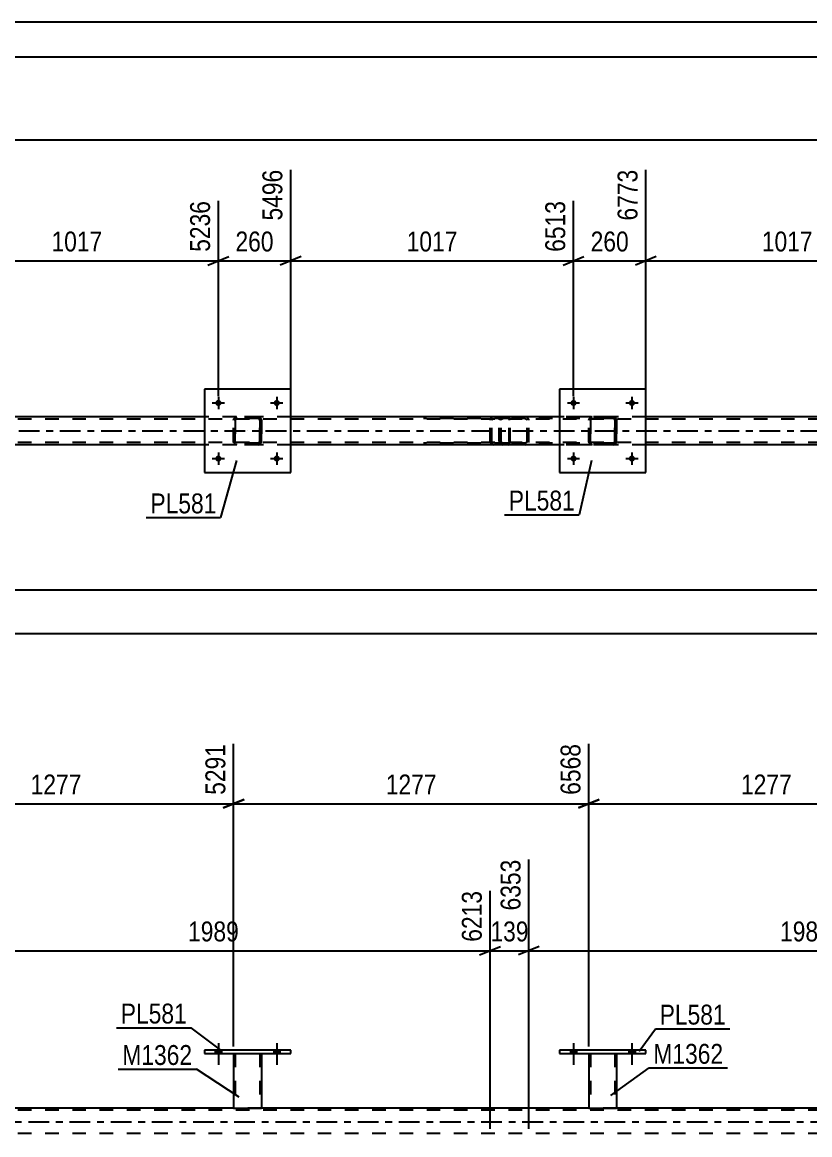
# Model space of a CAD drawing. Header units: millimetres. Extents: x -78 to 763, y -436 to 158.
# Drawn here: x 172.3 to 285.6, y -1.8 to 158.2 of the extents above; entities that cross this region are included whole.
import ezdxf

# ---------------------------------------------------------------- set-up
doc = ezdxf.new("R2010")
doc.units = ezdxf.units.MM
doc.linetypes.add('DXK_LINE_DOT2', pattern=[3.9198, 1.9599, -1.9599])
doc.linetypes.add('DXK_LINE_DOT3', pattern=[5.9187, 2.979, -0.9799, 0.9799, -0.9799])
doc.styles.add('Arial Narrow', font='ARIALN.TTF', dxfattribs={"height": 0.2})

# ---------------------------------------------------------------- blocks, each defined once
blk = doc.blocks.new('Unknown-814184979-1135')
at = {"color": 5, "linetype": 'Continuous'}
for p, q in [((763.43, 158.21), (-77.57, 158.21)), ((758.43, 153.21), (-72.57, 153.21))]:
    blk.add_line(p, q, dxfattribs=at)
blk = doc.blocks.new('Bolt-814184979-2464 - 2456')
at = {"linetype": 'Continuous'}
for points in [[(200.95, 103.44, -1), (200.07, 103.44, -1)], [(209.35, 103.44, -1), (208.47, 103.44, -1)]]:
    blk.add_hatch(color=1, dxfattribs=at).paths.add_polyline_path(points)
at = {"color": 1, "linetype": 'Continuous'}
for p, q in [((200.51, 104.32), (200.51, 102.56)), ((208.91, 104.32), (208.91, 102.56)), ((199.63, 103.44), (201.39, 103.44)), ((208.03, 103.44), (209.79, 103.44))]:
    blk.add_line(p, q, dxfattribs=at)
blk = doc.blocks.new('Bolt-814184979-2465 - 2456')
at = {"linetype": 'Continuous'}
for points in [[(200.95, 95.44, -1), (200.07, 95.44, -1)], [(209.35, 95.44, -1), (208.47, 95.44, -1)]]:
    blk.add_hatch(color=1, dxfattribs=at).paths.add_polyline_path(points)
at = {"color": 1, "linetype": 'Continuous'}
for p, q in [((200.51, 96.32), (200.51, 94.56)), ((208.91, 96.32), (208.91, 94.56)), ((199.63, 95.44), (201.39, 95.44)), ((208.03, 95.44), (209.79, 95.44))]:
    blk.add_line(p, q, dxfattribs=at)
blk = doc.blocks.new('Bolt-814184979-2466 - 2456')
at = {"linetype": 'Continuous'}
for points in [[(252.03, 103.44, -1), (251.15, 103.44, -1)], [(260.43, 103.44, -1), (259.55, 103.44, -1)]]:
    blk.add_hatch(color=1, dxfattribs=at).paths.add_polyline_path(points)
at = {"color": 1, "linetype": 'Continuous'}
for p, q in [((251.59, 104.32), (251.59, 102.56)), ((259.99, 104.32), (259.99, 102.56)), ((250.71, 103.44), (252.47, 103.44)), ((259.11, 103.44), (260.87, 103.44))]:
    blk.add_line(p, q, dxfattribs=at)
blk = doc.blocks.new('Bolt-814184979-2467 - 2456')
at = {"linetype": 'Continuous'}
for points in [[(252.03, 95.44, -1), (251.15, 95.44, -1)], [(260.43, 95.44, -1), (259.55, 95.44, -1)]]:
    blk.add_hatch(color=1, dxfattribs=at).paths.add_polyline_path(points)
at = {"color": 1, "linetype": 'Continuous'}
for p, q in [((251.59, 96.32), (251.59, 94.56)), ((259.99, 96.32), (259.99, 94.56)), ((250.71, 95.44), (252.47, 95.44)), ((259.11, 95.44), (260.87, 95.44))]:
    blk.add_line(p, q, dxfattribs=at)
blk = doc.blocks.new('Part-814184979-2602 - 2456')
at = {"color": 7, "linetype": 'DXK_LINE_DOT2'}
for p, q in [((640.09, 101.12), (35.67, 101.12)), ((210.91, 101.44), (198.51, 101.44)), ((261.99, 101.44), (249.59, 101.44)), ((640.09, 97.76), (35.67, 97.76)), ((210.91, 97.44), (198.51, 97.44)), ((261.99, 97.44), (249.59, 97.44))]:
    blk.add_line(p, q, dxfattribs=at)
at = {"color": 2, "linetype": 'Continuous'}
for p, q in [((198.51, 101.44), (159.83, 101.44)), ((249.59, 101.44), (210.91, 101.44)), ((300.67, 101.44), (261.99, 101.44)), ((198.51, 97.44), (159.83, 97.44)), ((249.59, 97.44), (210.91, 97.44)), ((300.67, 97.44), (261.99, 97.44))]:
    blk.add_line(p, q, dxfattribs=at)
at = {"color": 7, "linetype": 'DXK_LINE_DOT3'}
blk.add_line((35.67, 99.44), (640.09, 99.44), dxfattribs=at)
blk = doc.blocks.new('Part-814184979-2514 - 2456')
at = {"color": 2, "linetype": 'Continuous'}
for p, q in [((210.91, 105.44), (198.51, 105.44)), ((198.51, 105.44), (198.51, 93.44)), ((210.91, 93.44), (210.91, 105.44)), ((198.51, 93.44), (210.91, 93.44))]:
    blk.add_line(p, q, dxfattribs=at)
blk = doc.blocks.new('Part-814184979-2515 - 2456')
at = {"color": 7, "linetype": 'DXK_LINE_DOT2'}
for p, q in [((202.71, 100.96), (202.74, 101.15)), ((202.74, 101.15), (202.71, 100.96)), ((202.71, 97.92), (202.71, 100.96)), ((202.71, 100.96), (202.71, 100.96)), ((202.71, 97.92), (202.71, 100.96)), ((202.95, 100.96), (202.97, 101.05)), ((202.97, 101.05), (202.95, 100.96)), ((202.95, 97.92), (202.95, 100.96)), ((202.95, 100.96), (202.95, 100.96)), ((202.95, 100.96), (202.95, 97.92)), ((202.97, 101.05), (203.02, 101.13)), ((203.02, 101.13), (202.97, 101.05)), ((203, 101.41), (203.19, 101.44)), ((203.19, 101.44), (203, 101.41)), ((203.02, 101.13), (203.1, 101.18)), ((203.19, 101.2), (203.1, 101.18)), ((206.23, 101.44), (203.19, 101.44)), ((206.23, 101.2), (203.19, 101.2)), ((206.23, 101.44), (206.41, 101.41)), ((206.41, 101.41), (206.23, 101.44)), ((206.32, 101.18), (206.23, 101.2)), ((206.4, 101.13), (206.32, 101.18)), ((206.4, 101.13), (206.45, 101.05)), ((206.45, 101.05), (206.4, 101.13)), ((206.45, 101.05), (206.47, 100.96)), ((206.47, 100.96), (206.45, 101.05)), ((206.47, 97.92), (206.47, 100.96)), ((206.47, 100.96), (206.47, 100.96)), ((206.47, 100.96), (206.47, 97.92)), ((206.67, 101.15), (206.71, 100.96)), ((206.71, 100.96), (206.67, 101.15)), ((206.71, 97.92), (206.71, 100.96)), ((206.71, 100.96), (206.71, 100.96)), ((206.71, 100.96), (206.71, 97.92)), ((202.71, 97.92), (202.71, 97.92)), ((202.74, 97.74), (202.71, 97.92)), ((202.71, 97.92), (202.74, 97.74)), ((202.95, 97.92), (202.95, 97.92)), ((202.97, 97.83), (202.95, 97.92)), ((202.95, 97.92), (202.97, 97.83)), ((203.02, 97.75), (202.97, 97.83)), ((202.97, 97.83), (203.02, 97.75)), ((203.1, 97.7), (203.02, 97.75)), ((203.19, 97.68), (203.1, 97.7)), ((206.23, 97.68), (203.19, 97.68)), ((206.32, 97.7), (206.23, 97.68)), ((206.4, 97.75), (206.32, 97.7)), ((206.45, 97.83), (206.4, 97.75)), ((206.4, 97.75), (206.45, 97.83)), ((206.47, 97.92), (206.45, 97.83)), ((206.45, 97.83), (206.47, 97.92)), ((206.47, 97.92), (206.47, 97.92)), ((206.71, 97.92), (206.67, 97.74)), ((206.67, 97.74), (206.71, 97.92)), ((206.71, 97.92), (206.71, 97.92)), ((203.19, 97.44), (203, 97.48)), ((203, 97.48), (203.19, 97.44)), ((206.23, 97.44), (203.19, 97.44)), ((206.41, 97.48), (206.23, 97.44)), ((206.23, 97.44), (206.41, 97.48))]:
    blk.add_line(p, q, dxfattribs=at)
at = {"color": 7, "linetype": 'DXK_LINE_DOT3'}
blk.add_line((204.71, 99.44), (204.71, 99.44), dxfattribs=at)
at = {"color": 7, "linetype": 'DXK_LINE_DOT2'}
for centre, start, end in [((203.19, 100.96), 112.5, 157.5), ((203.19, 100.96), 112.5, 157.5), ((206.23, 100.96), 22.5, 67.5), ((206.23, 100.96), 22.5, 67.5), ((203.19, 97.92), 202.5, 247.5), ((203.19, 97.92), 202.5, 247.5), ((206.23, 97.92), 292.5, 337.5), ((206.23, 97.92), 292.5, 337.5)]:
    blk.add_arc(centre, 0.48, start, end, dxfattribs=at)
blk = doc.blocks.new('Part-814184979-2520 - 2456')
at = {"color": 2, "linetype": 'Continuous'}
for p, q in [((261.99, 105.44), (249.59, 105.44)), ((249.59, 105.44), (249.59, 93.44)), ((261.99, 93.44), (261.99, 105.44)), ((249.59, 93.44), (261.99, 93.44))]:
    blk.add_line(p, q, dxfattribs=at)
blk = doc.blocks.new('Part-814184979-2521 - 2456')
at = {"color": 7, "linetype": 'DXK_LINE_DOT2'}
for p, q in [((253.79, 100.96), (253.82, 101.15)), ((253.82, 101.15), (253.79, 100.96)), ((253.79, 97.92), (253.79, 100.96)), ((253.79, 100.96), (253.79, 100.96)), ((253.79, 97.92), (253.79, 100.96)), ((254.03, 100.96), (254.05, 101.05)), ((254.05, 101.05), (254.03, 100.96)), ((254.03, 97.92), (254.03, 100.96)), ((254.03, 100.96), (254.03, 100.96)), ((254.03, 100.96), (254.03, 97.92)), ((254.05, 101.05), (254.1, 101.13)), ((254.1, 101.13), (254.05, 101.05)), ((254.08, 101.41), (254.27, 101.44)), ((254.27, 101.44), (254.08, 101.41)), ((254.1, 101.13), (254.18, 101.18)), ((254.27, 101.2), (254.18, 101.18)), ((257.31, 101.44), (254.27, 101.44)), ((257.31, 101.2), (254.27, 101.2)), ((257.31, 101.44), (257.49, 101.41)), ((257.49, 101.41), (257.31, 101.44)), ((257.4, 101.18), (257.31, 101.2)), ((257.48, 101.13), (257.4, 101.18)), ((257.48, 101.13), (257.53, 101.05)), ((257.53, 101.05), (257.48, 101.13)), ((257.53, 101.05), (257.55, 100.96)), ((257.55, 100.96), (257.53, 101.05)), ((257.55, 97.92), (257.55, 100.96)), ((257.55, 100.96), (257.55, 100.96)), ((257.55, 100.96), (257.55, 97.92)), ((257.75, 101.15), (257.79, 100.96)), ((257.79, 100.96), (257.75, 101.15)), ((257.79, 97.92), (257.79, 100.96)), ((257.79, 100.96), (257.79, 100.96)), ((257.79, 100.96), (257.79, 97.92)), ((253.79, 97.92), (253.79, 97.92)), ((253.82, 97.74), (253.79, 97.92)), ((253.79, 97.92), (253.82, 97.74)), ((254.03, 97.92), (254.03, 97.92)), ((254.05, 97.83), (254.03, 97.92)), ((254.03, 97.92), (254.05, 97.83)), ((254.1, 97.75), (254.05, 97.83)), ((254.05, 97.83), (254.1, 97.75)), ((254.18, 97.7), (254.1, 97.75)), ((254.27, 97.68), (254.18, 97.7)), ((257.31, 97.68), (254.27, 97.68)), ((257.4, 97.7), (257.31, 97.68)), ((257.48, 97.75), (257.4, 97.7)), ((257.53, 97.83), (257.48, 97.75)), ((257.48, 97.75), (257.53, 97.83)), ((257.55, 97.92), (257.53, 97.83)), ((257.53, 97.83), (257.55, 97.92)), ((257.55, 97.92), (257.55, 97.92)), ((257.79, 97.92), (257.75, 97.74)), ((257.75, 97.74), (257.79, 97.92)), ((257.79, 97.92), (257.79, 97.92)), ((254.27, 97.44), (254.08, 97.48)), ((254.08, 97.48), (254.27, 97.44)), ((257.31, 97.44), (254.27, 97.44)), ((257.49, 97.48), (257.31, 97.44)), ((257.31, 97.44), (257.49, 97.48))]:
    blk.add_line(p, q, dxfattribs=at)
at = {"color": 7, "linetype": 'DXK_LINE_DOT3'}
blk.add_line((255.79, 99.44), (255.79, 99.44), dxfattribs=at)
at = {"color": 7, "linetype": 'DXK_LINE_DOT2'}
for centre, start, end in [((254.27, 100.96), 112.5, 157.5), ((254.27, 100.96), 112.5, 157.5), ((257.31, 100.96), 22.5, 67.5), ((257.31, 100.96), 22.5, 67.5), ((254.27, 97.92), 202.5, 247.5), ((254.27, 97.92), 202.5, 247.5), ((257.31, 97.92), 292.5, 337.5), ((257.31, 97.92), 292.5, 337.5)]:
    blk.add_arc(centre, 0.48, start, end, dxfattribs=at)
blk = doc.blocks.new('Part-814184979-2662 - 2456')
at = {"color": 7, "linetype": 'DXK_LINE_DOT2'}
for p, q in [((240.94, 101.1), (240.91, 100.96)), ((240.91, 97.92), (240.91, 100.96)), ((240.95, 101.15), (240.94, 101.1)), ((241.16, 100.96), (241.18, 101.05)), ((241.16, 97.92), (241.16, 100.96)), ((241.18, 101.05), (241.24, 101.13)), ((241.42, 101.44), (241.22, 101.41)), ((241.24, 101.13), (241.32, 101.18)), ((241.32, 101.18), (241.42, 101.2)), ((256.41, 101.44), (241.42, 101.44)), ((256.41, 101.2), (241.42, 101.2)), ((244.85, 101.41), (244.65, 101.44)), ((244.65, 101.2), (244.75, 101.18)), ((244.75, 101.18), (244.83, 101.13)), ((244.83, 101.13), (244.89, 101.05)), ((244.89, 101.05), (244.91, 100.96)), ((244.91, 97.92), (244.91, 100.96)), ((245.14, 101.1), (245.13, 101.15)), ((245.17, 100.96), (245.14, 101.1)), ((245.17, 97.92), (245.17, 100.96)), ((240.91, 97.92), (240.92, 97.86)), ((240.92, 97.86), (240.95, 97.74)), ((241.18, 97.86), (241.16, 97.92)), ((241.18, 97.83), (241.18, 97.86)), ((241.24, 97.75), (241.18, 97.83)), ((241.32, 97.7), (241.24, 97.75)), ((241.42, 97.68), (241.32, 97.7)), ((256.41, 97.68), (241.42, 97.68)), ((244.75, 97.7), (244.65, 97.68)), ((244.83, 97.75), (244.75, 97.7)), ((244.89, 97.83), (244.83, 97.75)), ((244.89, 97.83), (244.9, 97.86)), ((244.9, 97.86), (244.91, 97.92)), ((245.13, 97.74), (245.15, 97.86)), ((245.15, 97.86), (245.17, 97.92)), ((241.22, 97.48), (241.42, 97.44)), ((256.41, 97.44), (241.42, 97.44)), ((244.65, 97.44), (244.85, 97.48))]:
    blk.add_line(p, q, dxfattribs=at)
for centre, start, end in [((241.4, 100.94), 110.7583, 155.68), ((244.67, 100.94), 24.32, 69.2417), ((241.4, 97.94), 204.32, 249.2417)]:
    blk.add_arc(centre, 0.496, start, end, dxfattribs=at)
blk = doc.blocks.new('Part-814184979-2663 - 2456')
at = {"color": 7, "linetype": 'DXK_LINE_DOT2'}
for p, q in [((242.18, 101.44), (230.03, 101.44)), ((242.18, 101.2), (230.03, 101.2)), ((239.62, 101.1), (239.59, 100.96)), ((239.59, 97.92), (239.59, 100.96)), ((239.63, 101.15), (239.62, 101.1)), ((239.84, 100.96), (239.86, 101.05)), ((239.84, 97.92), (239.84, 100.96)), ((239.86, 101.05), (239.92, 101.13)), ((240.09, 101.44), (239.9, 101.41)), ((239.92, 101.13), (240, 101.18)), ((240, 101.18), (240.09, 101.2)), ((240.91, 101.2), (240.91, 101.44)), ((242.29, 101.41), (242.18, 101.44)), ((242.18, 101.2), (242.24, 101.18)), ((242.24, 101.18), (242.28, 101.13)), ((242.28, 101.13), (242.31, 101.05)), ((242.38, 101.3), (242.29, 101.41)), ((242.31, 101.05), (242.32, 100.96)), ((242.32, 97.92), (242.32, 100.96)), ((242.43, 101.15), (242.38, 101.3)), ((242.46, 100.96), (242.43, 101.15)), ((242.46, 97.92), (242.46, 100.96)), ((242.18, 97.68), (230.03, 97.68)), ((239.59, 97.92), (239.6, 97.86)), ((239.6, 97.86), (239.63, 97.74)), ((239.86, 97.86), (239.84, 97.92)), ((239.86, 97.83), (239.86, 97.86)), ((239.92, 97.75), (239.86, 97.83)), ((240, 97.7), (239.92, 97.75)), ((240.09, 97.68), (240, 97.7)), ((240.91, 97.44), (240.91, 97.68)), ((242.24, 97.7), (242.18, 97.68)), ((242.28, 97.75), (242.24, 97.7)), ((242.31, 97.83), (242.28, 97.75)), ((242.32, 97.92), (242.31, 97.83)), ((242.38, 97.58), (242.43, 97.74)), ((242.43, 97.74), (242.46, 97.92)), ((242.18, 97.44), (230.03, 97.44)), ((239.9, 97.48), (240.09, 97.44)), ((242.18, 97.44), (242.29, 97.48)), ((242.29, 97.48), (242.38, 97.58))]:
    blk.add_line(p, q, dxfattribs=at)
for centre, start, end in [((240.08, 100.95), 111.195, 156.1515), ((240.08, 97.94), 203.8485, 248.805)]:
    blk.add_arc(centre, 0.492, start, end, dxfattribs=at)
blk = doc.blocks.new('Bolt-814184979-3460 - 3452')
at = {"linetype": 'Continuous'}
for points in [[(200.07, 9.84), (200.95, 9.84), (200.95, 10.32), (200.07, 10.32)], [(208.47, 9.84), (209.35, 9.84), (209.35, 10.32), (208.47, 10.32)]]:
    blk.add_hatch(color=1, dxfattribs=at).paths.add_polyline_path(points)
at = {"color": 1, "linetype": 'Continuous'}
for p, q in [((200.51, 11.32), (200.51, 8.2)), ((208.91, 11.32), (208.91, 8.2)), ((200.07, 10.32), (200.07, 9.84)), ((200.95, 10.32), (200.95, 9.84)), ((208.47, 10.32), (208.47, 9.84)), ((209.35, 10.32), (209.35, 9.84))]:
    blk.add_line(p, q, dxfattribs=at)
blk = doc.blocks.new('Part-814184979-3522 - 3452')
at = {"color": 2, "linetype": 'Continuous'}
for p, q in [((198.51, 10.32), (198.51, 9.84)), ((210.91, 10.32), (198.51, 10.32)), ((198.51, 9.84), (210.91, 9.84)), ((210.91, 9.84), (210.91, 10.32))]:
    blk.add_line(p, q, dxfattribs=at)
blk = doc.blocks.new('Bolt-814184979-3461 - 3452')
at = {"linetype": 'Continuous'}
for points in [[(200.07, 9.84), (200.95, 9.84), (200.95, 10.32), (200.07, 10.32)], [(208.47, 9.84), (209.35, 9.84), (209.35, 10.32), (208.47, 10.32)]]:
    blk.add_hatch(color=1, dxfattribs=at).paths.add_polyline_path(points)
at = {"color": 1, "linetype": 'Continuous'}
for p, q in [((200.51, 11.32), (200.51, 8.2)), ((208.91, 11.32), (208.91, 8.2)), ((200.07, 10.32), (200.07, 9.84)), ((200.95, 10.32), (200.95, 9.84)), ((208.47, 10.32), (208.47, 9.84)), ((209.35, 10.32), (209.35, 9.84))]:
    blk.add_line(p, q, dxfattribs=at)
blk = doc.blocks.new('Bolt-814184979-3462 - 3452')
at = {"linetype": 'Continuous'}
for points in [[(251.15, 9.84), (252.03, 9.84), (252.03, 10.32), (251.15, 10.32)], [(259.55, 9.84), (260.43, 9.84), (260.43, 10.32), (259.55, 10.32)]]:
    blk.add_hatch(color=1, dxfattribs=at).paths.add_polyline_path(points)
at = {"color": 1, "linetype": 'Continuous'}
for p, q in [((251.59, 11.32), (251.59, 8.2)), ((259.99, 11.32), (259.99, 8.2)), ((251.15, 10.32), (251.15, 9.84)), ((252.03, 10.32), (252.03, 9.84)), ((259.55, 10.32), (259.55, 9.84)), ((260.43, 10.32), (260.43, 9.84))]:
    blk.add_line(p, q, dxfattribs=at)
blk = doc.blocks.new('Part-814184979-3527 - 3452')
at = {"color": 2, "linetype": 'Continuous'}
for p, q in [((202.71, 9.84), (202.71, 2)), ((206.71, 9.84), (206.71, 2)), ((202.71, 2), (206.71, 2))]:
    blk.add_line(p, q, dxfattribs=at)
at = {"color": 7, "linetype": 'DXK_LINE_DOT2'}
for p, q in [((202.71, 9.84), (206.71, 9.84)), ((202.71, 9.84), (202.71, 9.84)), ((202.71, 9.84), (202.71, 9.84)), ((202.95, 9.84), (202.95, 2)), ((206.47, 9.84), (206.47, 2)), ((206.71, 9.84), (206.71, 9.84)), ((206.71, 9.84), (206.71, 9.84)), ((206.41, 2), (206.45, 2)), ((206.41, 2), (206.45, 2)), ((206.45, 2), (206.47, 2)), ((206.45, 2), (206.47, 2))]:
    blk.add_line(p, q, dxfattribs=at)
blk = doc.blocks.new('Bolt-814184979-3463 - 3452')
at = {"linetype": 'Continuous'}
for points in [[(251.15, 9.84), (252.03, 9.84), (252.03, 10.32), (251.15, 10.32)], [(259.55, 9.84), (260.43, 9.84), (260.43, 10.32), (259.55, 10.32)]]:
    blk.add_hatch(color=1, dxfattribs=at).paths.add_polyline_path(points)
at = {"color": 1, "linetype": 'Continuous'}
for p, q in [((251.59, 11.32), (251.59, 8.2)), ((259.99, 11.32), (259.99, 8.2)), ((251.15, 10.32), (251.15, 9.84)), ((252.03, 10.32), (252.03, 9.84)), ((259.55, 10.32), (259.55, 9.84)), ((260.43, 10.32), (260.43, 9.84))]:
    blk.add_line(p, q, dxfattribs=at)
blk = doc.blocks.new('Part-814184979-3532 - 3452')
at = {"color": 2, "linetype": 'Continuous'}
for p, q in [((249.59, 10.32), (249.59, 9.84)), ((261.99, 10.32), (249.59, 10.32)), ((249.59, 9.84), (261.99, 9.84)), ((261.99, 9.84), (261.99, 10.32))]:
    blk.add_line(p, q, dxfattribs=at)
blk = doc.blocks.new('Part-814184979-3537 - 3452')
at = {"color": 2, "linetype": 'Continuous'}
for p, q in [((253.79, 9.84), (253.79, 2)), ((257.79, 9.84), (257.79, 2)), ((253.79, 2), (257.79, 2))]:
    blk.add_line(p, q, dxfattribs=at)
at = {"color": 7, "linetype": 'DXK_LINE_DOT2'}
for p, q in [((253.79, 9.84), (257.79, 9.84)), ((253.79, 9.84), (253.79, 9.84)), ((253.79, 9.84), (253.79, 9.84)), ((254.03, 9.84), (254.03, 2)), ((257.55, 9.84), (257.55, 2)), ((257.79, 9.84), (257.79, 9.84)), ((257.79, 9.84), (257.79, 9.84)), ((257.49, 2), (257.53, 2)), ((257.49, 2), (257.53, 2)), ((257.53, 2), (257.55, 2)), ((257.53, 2), (257.55, 2))]:
    blk.add_line(p, q, dxfattribs=at)
blk = doc.blocks.new('Part-814184979-3741 - 3452')
at = {"color": 7, "linetype": 'DXK_LINE_DOT3'}
blk.add_line((205.44, -132.62), (154.48, 7.4), dxfattribs=at)
at = {"color": 2, "linetype": 'Continuous'}
for p, q in [((160.03, -2), (155.77, -2)), ((202.4, -118.4), (160.03, -2)), ((198.14, -118.4), (157.32, -6.25))]:
    blk.add_line(p, q, dxfattribs=at)
at = {"color": 7, "linetype": 'DXK_LINE_DOT2'}
for p, q in [((155.77, -2), (157.32, -6.25)), ((200.15, -123.22), (156.03, -2)), ((203.9, -123.22), (159.78, -2)), ((199.89, -123.22), (198.14, -118.4)), ((204.15, -123.22), (202.4, -118.4)), ((204.15, -123.22), (199.89, -123.22))]:
    blk.add_line(p, q, dxfattribs=at)
blk = doc.blocks.new('Part-814184979-3752 - 3452')
at = {"color": 7, "linetype": 'DXK_LINE_DOT2'}
for p, q in [((640.09, 1.68), (25.23, 1.68)), ((206.71, 2), (202.71, 2)), ((257.79, 2), (253.79, 2)), ((640.09, -1.68), (25.23, -1.68))]:
    blk.add_line(p, q, dxfattribs=at)
at = {"color": 2, "linetype": 'Continuous'}
for p, q in [((202.71, 2), (155.63, 2)), ((253.79, 2), (206.71, 2)), ((304.87, 2), (257.79, 2))]:
    blk.add_line(p, q, dxfattribs=at)
at = {"color": 7, "linetype": 'DXK_LINE_DOT3'}
blk.add_line((25.23, 0), (640.09, 0), dxfattribs=at)
blk = doc.blocks.new('StraightDimension-814184979-11034 - 2456')
at = {"color": 7, "linetype": 'Continuous'}
for p, q in [((159.83, 102.35), (159.83, 137)), ((200.51, 104.44), (200.51, 132.5)), ((161.33, 124.49), (158.33, 123.29)), ((159.83, 123.89), (200.51, 123.89)), ((199.01, 123.29), (202.01, 124.49))]:
    blk.add_line(p, q, dxfattribs=at)
at = {"color": 0, "linetype": 'Continuous'}
blk.add_wipeout([(199.91, 133.1), (195.71, 133.1), (195.71, 124.59), (199.91, 124.59)], dxfattribs=at)
at = {"color": 0}
blk.add_wipeout([(184.42, 124.64), (184.42, 128.84), (175.91, 128.84), (175.91, 124.64)], dxfattribs=at)
at = {"color": 3, "linetype": 'Continuous', "style": 'Arial Narrow'}
blk.add_text('5236', height=2.863, rotation=90.0002, dxfattribs=at).set_placement((199.31, 125.19))
at = {"color": 3, "style": 'Arial Narrow'}
blk.add_text('1017', height=2.863, dxfattribs=at).set_placement((176.51, 125.24))
blk = doc.blocks.new('StraightDimension-814184979-11031 - 2456')
at = {"color": 7, "linetype": 'Continuous'}
for p, q in [((261.99, 102.44), (261.99, 137)), ((251.59, 104.44), (251.59, 132.5)), ((250.09, 123.29), (253.09, 124.49)), ((251.59, 123.89), (261.99, 123.89)), ((263.49, 124.49), (260.49, 123.29))]:
    blk.add_line(p, q, dxfattribs=at)
at = {"color": 0}
blk.add_wipeout([(260.13, 124.64), (260.13, 128.84), (253.45, 128.84), (253.45, 124.64)], dxfattribs=at)
at = {"color": 3, "style": 'Arial Narrow'}
blk.add_text('260', height=2.863, dxfattribs=at).set_placement((254.05, 125.24))
at = {"color": 0, "linetype": 'Continuous'}
blk.add_wipeout([(261.39, 137.6), (257.19, 137.6), (257.19, 129.09), (261.39, 129.09)], dxfattribs=at)
at = {"color": 3, "linetype": 'Continuous', "style": 'Arial Narrow'}
blk.add_text('6773', height=2.863, rotation=90.0002, dxfattribs=at).set_placement((260.79, 129.69))
blk = doc.blocks.new('StraightDimension-814184979-2931 - 2456')
at = {"color": 7, "linetype": 'Continuous'}
blk.add_line((9.79, 141.29), (640.73, 141.29), dxfattribs=at)
blk = doc.blocks.new('StraightDimension-814184979-2954 - 2456')
at = {"color": 7, "linetype": 'Continuous'}
blk.add_line((74.61, 76.55), (640.09, 76.55), dxfattribs=at)
blk = doc.blocks.new('StraightDimension-814184979-6324 - 2456')
at = {"color": 7, "linetype": 'Continuous'}
blk.add_line((10.43, 70.26), (640.09, 70.26), dxfattribs=at)
blk = doc.blocks.new('StraightDimension-814184979-11030 - 2456')
at = {"color": 7, "linetype": 'Continuous'}
for p, q in [((261.99, 102.44), (261.99, 137)), ((302.67, 104.44), (302.67, 132.5)), ((263.49, 124.49), (260.49, 123.29)), ((261.99, 123.89), (302.67, 123.89)), ((301.17, 123.29), (304.17, 124.49))]:
    blk.add_line(p, q, dxfattribs=at)
at = {"color": 0, "linetype": 'Continuous'}
blk.add_wipeout([(302.07, 133.1), (297.87, 133.1), (297.87, 124.59), (302.07, 124.59)], dxfattribs=at)
at = {"color": 0}
blk.add_wipeout([(286.58, 124.64), (286.58, 128.84), (278.07, 128.84), (278.07, 124.64)], dxfattribs=at)
at = {"color": 3, "linetype": 'Continuous', "style": 'Arial Narrow'}
blk.add_text('7790', height=2.863, rotation=90.0002, dxfattribs=at).set_placement((301.47, 125.19))
at = {"color": 3, "style": 'Arial Narrow'}
blk.add_text('1017', height=2.863, dxfattribs=at).set_placement((278.67, 125.24))
blk = doc.blocks.new('StraightDimension-814184979-11032 - 2456')
at = {"color": 7, "linetype": 'Continuous'}
for p, q in [((210.91, 102.44), (210.91, 137)), ((251.59, 104.44), (251.59, 132.5)), ((212.41, 124.49), (209.41, 123.29)), ((210.91, 123.89), (251.59, 123.89)), ((250.09, 123.29), (253.09, 124.49))]:
    blk.add_line(p, q, dxfattribs=at)
at = {"color": 0, "linetype": 'Continuous'}
blk.add_wipeout([(250.99, 133.1), (246.79, 133.1), (246.79, 124.59), (250.99, 124.59)], dxfattribs=at)
at = {"color": 0}
blk.add_wipeout([(235.5, 124.64), (235.5, 128.84), (226.99, 128.84), (226.99, 124.64)], dxfattribs=at)
at = {"color": 3, "linetype": 'Continuous', "style": 'Arial Narrow'}
blk.add_text('6513', height=2.863, rotation=90.0002, dxfattribs=at).set_placement((250.39, 125.19))
at = {"color": 3, "style": 'Arial Narrow'}
blk.add_text('1017', height=2.863, dxfattribs=at).set_placement((227.59, 125.24))
blk = doc.blocks.new('StraightDimension-814184979-11033 - 2456')
at = {"color": 7, "linetype": 'Continuous'}
for p, q in [((210.91, 102.44), (210.91, 137)), ((200.51, 104.44), (200.51, 132.5)), ((199.01, 123.29), (202.01, 124.49)), ((200.51, 123.89), (210.91, 123.89)), ((212.41, 124.49), (209.41, 123.29))]:
    blk.add_line(p, q, dxfattribs=at)
at = {"color": 0}
blk.add_wipeout([(209.05, 124.64), (209.05, 128.84), (202.37, 128.84), (202.37, 124.64)], dxfattribs=at)
at = {"color": 3, "style": 'Arial Narrow'}
blk.add_text('260', height=2.863, dxfattribs=at).set_placement((202.97, 125.24))
at = {"color": 0, "linetype": 'Continuous'}
blk.add_wipeout([(210.31, 137.6), (206.11, 137.6), (206.11, 129.09), (210.31, 129.09)], dxfattribs=at)
at = {"color": 3, "linetype": 'Continuous', "style": 'Arial Narrow'}
blk.add_text('5496', height=2.863, rotation=90.0002, dxfattribs=at).set_placement((209.71, 129.69))
blk = doc.blocks.new('StraightDimension-814184979-4439 - 3452')
at = {"color": 7, "linetype": 'Continuous'}
for p, q in [((245.17, -1), (245.17, 37.75)), ((239.59, -1), (239.59, 33.25)), ((238.09, 24.03), (241.09, 25.23)), ((239.59, 24.63), (245.17, 24.63)), ((246.67, 25.23), (243.67, 24.03))]:
    blk.add_line(p, q, dxfattribs=at)
at = {"color": 0}
blk.add_wipeout([(245.72, 25.38), (245.72, 29.58), (239.04, 29.58), (239.04, 25.38)], dxfattribs=at)
at = {"color": 3, "style": 'Arial Narrow'}
blk.add_text('139', height=2.863, dxfattribs=at).set_placement((239.64, 25.98))
at = {"color": 0, "linetype": 'Continuous'}
blk.add_wipeout([(244.57, 38.35), (240.37, 38.35), (240.37, 29.83), (244.57, 29.83)], dxfattribs=at)
at = {"color": 3, "linetype": 'Continuous', "style": 'Arial Narrow'}
blk.add_text('6353', height=2.863, rotation=90.0002, dxfattribs=at).set_placement((243.97, 30.43))
blk = doc.blocks.new('StraightDimension-814184979-4415 - 3452')
at = {"color": 7, "linetype": 'Continuous'}
for p, q in [((245.17, -1), (245.17, 37.75)), ((324.72, -1), (324.72, 33.25)), ((246.67, 25.23), (243.67, 24.03)), ((245.17, 24.63), (324.72, 24.63)), ((323.22, 24.03), (326.22, 25.23))]:
    blk.add_line(p, q, dxfattribs=at)
at = {"color": 0, "linetype": 'Continuous'}
blk.add_wipeout([(324.12, 33.85), (319.92, 33.85), (319.92, 25.33), (324.12, 25.33)], dxfattribs=at)
at = {"color": 0}
blk.add_wipeout([(289.2, 25.38), (289.2, 29.58), (280.69, 29.58), (280.69, 25.38)], dxfattribs=at)
at = {"color": 3, "linetype": 'Continuous', "style": 'Arial Narrow'}
blk.add_text('8342', height=2.863, rotation=90.0002, dxfattribs=at).set_placement((323.52, 25.93))
at = {"color": 3, "style": 'Arial Narrow'}
blk.add_text('1989', height=2.863, dxfattribs=at).set_placement((281.29, 25.98))
blk = doc.blocks.new('StraightDimension-814184979-11889 - 3452')
at = {"color": 7, "linetype": 'Continuous'}
for p, q in [((151.63, 10.84), (151.63, 54.38)), ((202.71, 10.84), (202.71, 54.38)), ((153.13, 46.37), (150.13, 45.17)), ((151.63, 45.77), (202.71, 45.77)), ((201.21, 45.17), (204.21, 46.37))]:
    blk.add_line(p, q, dxfattribs=at)
at = {"color": 0, "linetype": 'Continuous'}
blk.add_wipeout([(202.11, 54.98), (197.91, 54.98), (197.91, 46.47), (202.11, 46.47)], dxfattribs=at)
at = {"color": 0}
blk.add_wipeout([(181.42, 46.52), (181.42, 50.72), (172.91, 50.72), (172.91, 46.52)], dxfattribs=at)
at = {"color": 3, "linetype": 'Continuous', "style": 'Arial Narrow'}
blk.add_text('5291', height=2.863, rotation=90.0002, dxfattribs=at).set_placement((201.51, 47.07))
at = {"color": 3, "style": 'Arial Narrow'}
blk.add_text('1277', height=2.863, dxfattribs=at).set_placement((173.51, 47.12))
blk = doc.blocks.new('StraightDimension-814184979-11887 - 3452')
at = {"color": 7, "linetype": 'Continuous'}
for p, q in [((253.79, 10.84), (253.79, 54.38)), ((304.87, 10.84), (304.87, 54.38)), ((255.29, 46.37), (252.29, 45.17)), ((253.79, 45.77), (304.87, 45.77)), ((303.37, 45.17), (306.37, 46.37))]:
    blk.add_line(p, q, dxfattribs=at)
at = {"color": 0, "linetype": 'Continuous'}
blk.add_wipeout([(304.27, 54.98), (300.07, 54.98), (300.07, 46.47), (304.27, 46.47)], dxfattribs=at)
at = {"color": 0}
blk.add_wipeout([(283.58, 46.52), (283.58, 50.72), (275.07, 50.72), (275.07, 46.52)], dxfattribs=at)
at = {"color": 3, "linetype": 'Continuous', "style": 'Arial Narrow'}
blk.add_text('7845', height=2.863, rotation=90.0002, dxfattribs=at).set_placement((303.67, 47.07))
at = {"color": 3, "style": 'Arial Narrow'}
blk.add_text('1277', height=2.863, dxfattribs=at).set_placement((275.67, 47.12))
blk = doc.blocks.new('StraightDimension-814184979-4463 - 3452')
at = {"color": 7, "linetype": 'Continuous'}
for p, q in [((160.03, -1), (160.03, 37.75)), ((239.59, -1), (239.59, 33.25)), ((161.53, 25.23), (158.53, 24.03)), ((160.03, 24.63), (239.59, 24.63)), ((238.09, 24.03), (241.09, 25.23))]:
    blk.add_line(p, q, dxfattribs=at)
at = {"color": 0, "linetype": 'Continuous'}
blk.add_wipeout([(238.99, 33.85), (234.79, 33.85), (234.79, 25.33), (238.99, 25.33)], dxfattribs=at)
at = {"color": 0}
blk.add_wipeout([(204.07, 25.38), (204.07, 29.58), (195.55, 29.58), (195.55, 25.38)], dxfattribs=at)
at = {"color": 3, "linetype": 'Continuous', "style": 'Arial Narrow'}
blk.add_text('6213', height=2.863, rotation=90.0002, dxfattribs=at).set_placement((238.39, 25.93))
at = {"color": 3, "style": 'Arial Narrow'}
blk.add_text('1989', height=2.863, dxfattribs=at).set_placement((196.15, 25.98))
blk = doc.blocks.new('StraightDimension-814184979-11888 - 3452')
at = {"color": 7, "linetype": 'Continuous'}
for p, q in [((202.71, 10.84), (202.71, 54.38)), ((253.79, 10.84), (253.79, 54.38)), ((204.21, 46.37), (201.21, 45.17)), ((202.71, 45.77), (253.79, 45.77)), ((252.29, 45.17), (255.29, 46.37))]:
    blk.add_line(p, q, dxfattribs=at)
at = {"color": 0, "linetype": 'Continuous'}
blk.add_wipeout([(253.19, 54.98), (248.99, 54.98), (248.99, 46.47), (253.19, 46.47)], dxfattribs=at)
at = {"color": 0}
blk.add_wipeout([(232.5, 46.52), (232.5, 50.72), (223.99, 50.72), (223.99, 46.52)], dxfattribs=at)
at = {"color": 3, "linetype": 'Continuous', "style": 'Arial Narrow'}
blk.add_text('6568', height=2.863, rotation=90.0002, dxfattribs=at).set_placement((252.59, 47.07))
at = {"color": 3, "style": 'Arial Narrow'}
blk.add_text('1277', height=2.863, dxfattribs=at).set_placement((224.59, 47.12))
blk = doc.blocks.new('Mark-814184979-2510 - 2456')
at = {"color": 0}
blk.add_wipeout([(200.24, 87.56), (200.24, 90.56), (190.74, 90.56), (190.74, 87.56)], dxfattribs=at)
blk.add_wipeout([(200.24, 87.56), (200.24, 90.56), (190.74, 90.56), (190.74, 87.56)], dxfattribs=at)
at = {"color": 30, "linetype": 'Continuous'}
for p in [(203.1, 95.16), (190.14, 86.96)]:
    blk.add_line(p, (200.84, 86.96), dxfattribs=at)
at = {"color": 3, "style": 'Arial Narrow'}
blk.add_text('PL581', height=2.863, dxfattribs=at).set_placement((190.74, 87.56))
blk = doc.blocks.new('Mark-814184979-2516 - 2456')
at = {"color": 0}
blk.add_wipeout([(251.78, 87.97), (251.78, 90.97), (242.28, 90.97), (242.28, 87.97)], dxfattribs=at)
blk.add_wipeout([(251.78, 87.97), (251.78, 90.97), (242.28, 90.97), (242.28, 87.97)], dxfattribs=at)
at = {"color": 30, "linetype": 'Continuous'}
for p in [(254.18, 95.16), (241.68, 87.37)]:
    blk.add_line(p, (252.38, 87.37), dxfattribs=at)
at = {"color": 3, "style": 'Arial Narrow'}
blk.add_text('PL581', height=2.863, dxfattribs=at).set_placement((242.28, 87.97))
blk = doc.blocks.new('Mark-814184979-3518 - 3452')
at = {"color": 0}
blk.add_wipeout([(195.98, 14.16), (195.98, 17.16), (186.48, 17.16), (186.48, 14.16)], dxfattribs=at)
blk.add_wipeout([(195.98, 14.16), (195.98, 17.16), (186.48, 17.16), (186.48, 14.16)], dxfattribs=at)
at = {"color": 30, "linetype": 'Continuous'}
for p in [(185.88, 13.56), (201, 10.21)]:
    blk.add_line(p, (196.58, 13.56), dxfattribs=at)
at = {"color": 3, "style": 'Arial Narrow'}
blk.add_text('PL581', height=2.863, dxfattribs=at).set_placement((186.48, 14.16))
blk = doc.blocks.new('Mark-814184979-3523 - 3452')
at = {"color": 0}
blk.add_wipeout([(196.75, 8.2), (196.75, 11.2), (186.7, 11.2), (186.7, 8.2)], dxfattribs=at)
blk.add_wipeout([(196.75, 8.2), (196.75, 11.2), (186.7, 11.2), (186.7, 8.2)], dxfattribs=at)
at = {"color": 30, "linetype": 'Continuous'}
for p in [(186.1, 7.6), (203.52, 3.58)]:
    blk.add_line(p, (197.35, 7.6), dxfattribs=at)
at = {"color": 3, "style": 'Arial Narrow'}
blk.add_text('M1362', height=2.863, dxfattribs=at).set_placement((186.7, 8.2))
blk = doc.blocks.new('Mark-814184979-3528 - 3452')
at = {"color": 0}
blk.add_wipeout([(273.49, 14.01), (273.49, 17.01), (263.98, 17.01), (263.98, 14.01)], dxfattribs=at)
blk.add_wipeout([(273.49, 14.01), (273.49, 17.01), (263.98, 17.01), (263.98, 14.01)], dxfattribs=at)
at = {"color": 30, "linetype": 'Continuous'}
for p, q in [((261.01, 10.19), (263.38, 13.41)), ((263.38, 13.41), (274.09, 13.41))]:
    blk.add_line(p, q, dxfattribs=at)
at = {"color": 3, "style": 'Arial Narrow'}
blk.add_text('PL581', height=2.863, dxfattribs=at).set_placement((263.98, 14.01))
blk = doc.blocks.new('Mark-814184979-3533 - 3452')
at = {"color": 0}
blk.add_wipeout([(273.12, 8.37), (273.12, 11.37), (263.07, 11.37), (263.07, 8.37)], dxfattribs=at)
blk.add_wipeout([(273.12, 8.37), (273.12, 11.37), (263.07, 11.37), (263.07, 8.37)], dxfattribs=at)
at = {"color": 30, "linetype": 'Continuous'}
for p, q in [((256.95, 3.8), (262.47, 7.77)), ((262.47, 7.77), (273.72, 7.77))]:
    blk.add_line(p, q, dxfattribs=at)
at = {"color": 3, "style": 'Arial Narrow'}
blk.add_text('M1362', height=2.863, dxfattribs=at).set_placement((263.07, 8.37))

msp = doc.modelspace()

# ---------------------------------------------------------------- block references
for name in ['Unknown-814184979-1135', 'Part-814184979-2514 - 2456', 'Bolt-814184979-2464 - 2456', 'Part-814184979-2520 - 2456', 'Bolt-814184979-2466 - 2456', 'Part-814184979-2602 - 2456', 'Part-814184979-2515 - 2456', 'Part-814184979-2663 - 2456', 'Part-814184979-2662 - 2456', 'Part-814184979-2521 - 2456', 'Bolt-814184979-2465 - 2456', 'Bolt-814184979-2467 - 2456', 'Bolt-814184979-3460 - 3452', 'Bolt-814184979-3461 - 3452', 'Bolt-814184979-3462 - 3452', 'Bolt-814184979-3463 - 3452', 'Part-814184979-3522 - 3452', 'Part-814184979-3527 - 3452', 'Part-814184979-3532 - 3452', 'Part-814184979-3537 - 3452', 'Part-814184979-3741 - 3452', 'Part-814184979-3752 - 3452']:
    msp.add_blockref(name, (0, 0))

# ---------------------------------------------------------------- next in the draw order: block references
for name in ['StraightDimension-814184979-11034 - 2456', 'StraightDimension-814184979-11031 - 2456', 'StraightDimension-814184979-2954 - 2456', 'StraightDimension-814184979-11889 - 3452', 'StraightDimension-814184979-4439 - 3452']:
    msp.add_blockref(name, (0, 0))

# ---------------------------------------------------------------- next in the draw order: block references
for name in ['StraightDimension-814184979-2931 - 2456', 'StraightDimension-814184979-6324 - 2456', 'StraightDimension-814184979-4463 - 3452', 'StraightDimension-814184979-4415 - 3452']:
    msp.add_blockref(name, (0, 0))

# ---------------------------------------------------------------- next in the draw order: block references
for name in ['StraightDimension-814184979-11032 - 2456', 'StraightDimension-814184979-11030 - 2456', 'Mark-814184979-2510 - 2456', 'Mark-814184979-2516 - 2456', 'StraightDimension-814184979-11887 - 3452']:
    msp.add_blockref(name, (0, 0))

# ---------------------------------------------------------------- next in the draw order: block references
for name in ['StraightDimension-814184979-11033 - 2456', 'StraightDimension-814184979-11888 - 3452', 'Mark-814184979-3528 - 3452']:
    msp.add_blockref(name, (0, 0))

# ---------------------------------------------------------------- next in the draw order: block references
for name in ['Mark-814184979-3518 - 3452', 'Mark-814184979-3533 - 3452']:
    msp.add_blockref(name, (0, 0))

# ---------------------------------------------------------------- next in the draw order: block references
msp.add_blockref('Mark-814184979-3523 - 3452', (0, 0))

doc.saveas('drawing.dxf')
